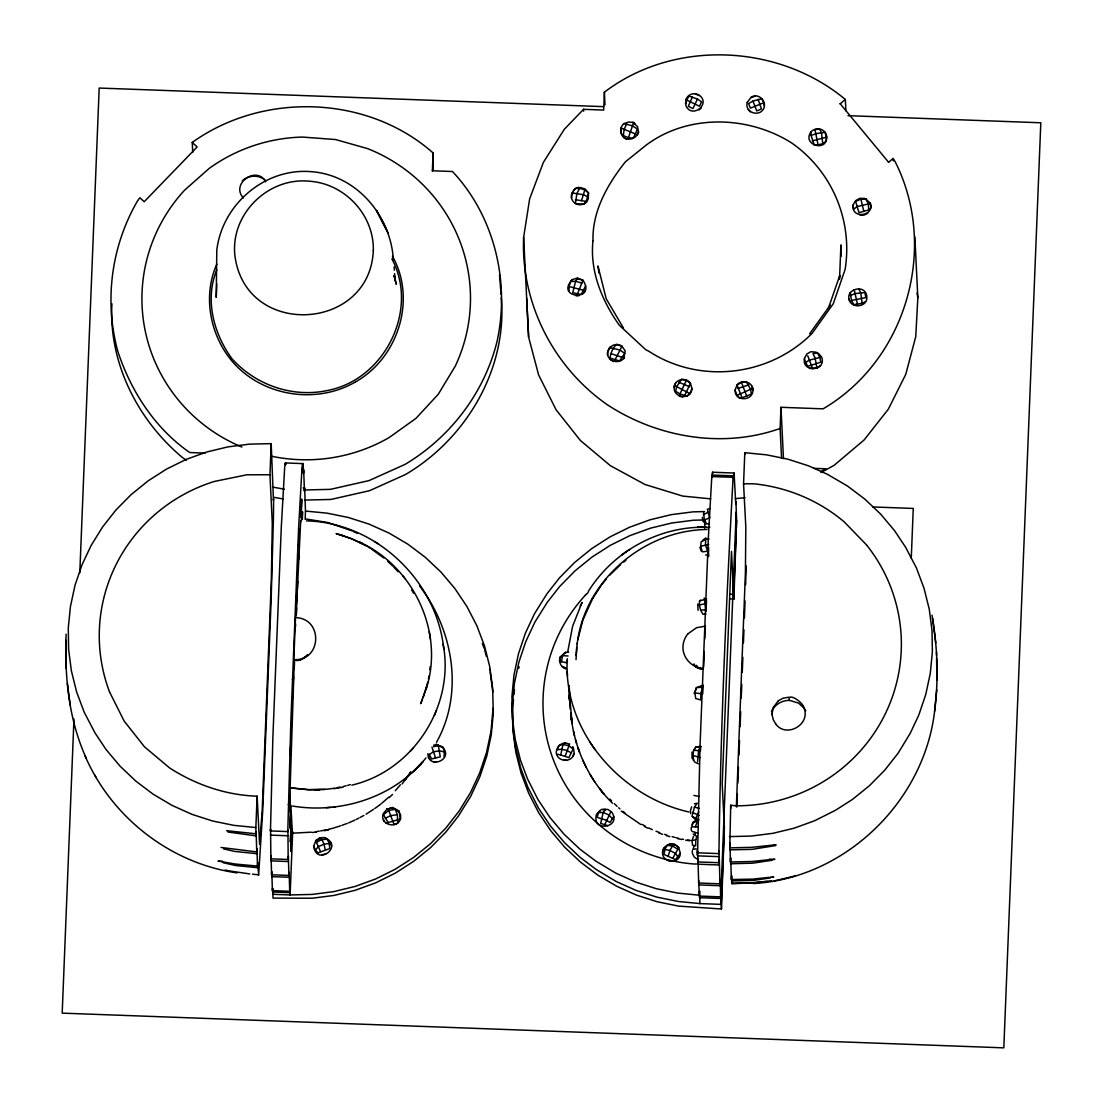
<?xml version="1.0" encoding="UTF-8"?>
<svg xmlns="http://www.w3.org/2000/svg" width="1103" height="1103" viewBox="0 0 1103 1103"><rect width="100%" height="100%" fill="white"/><g stroke="black" fill="none" stroke-linecap="round" stroke-linejoin="round"><path stroke-width="1.5" d="M291.675 833.647L291.027 851.461L291.316 833.551M704.238 597.909L706.058 611.489M288.186 859.485L287.924 829.787L287.786 831.579L270.469 830.931L270.58 829.166L270.869 858.851L288.186 859.485L288.379 856.204L288.889 875.437L271.572 874.803L271.076 855.556L270.869 858.851M270.469 830.931L272.868 737.755L281.293 527.275L284.684 467.217A150.105 2.454 -87.9 0 1 285.498 462.943L302.967 463.618L303.449 473.408L303.67 469.933L302.236 469.878M287.786 831.579L290.861 721.155L298.61 527.91L302.001 467.865A150.063 2.454 -87.9 0 1 302.815 463.577L302.773 466.555L302.967 463.618M705.672 554.947L708.443 555.112L708.622 547.543M293.398 679.338L293.412 676.47L292.709 693.994L293.398 679.338L292.419 679.489M822.783 143.652L821.432 132.429L819.432 128.886L814.979 129.685L818.068 144.893L822.783 143.652L826.078 141.253L826.547 137.199L824.975 132.291L815.958 133.642L811.119 135.531L814.235 145.086L818.068 144.893M569.051 290.751L569.079 286.518L570.651 281.458L572.443 279.542L577.779 278.19L582.949 280.203C597.04 301.946 554.299 298.348 572.443 279.542M730.048 843.271L730.407 861.995L752.48 861.471L769.839 859.609M290.544 810.567L289.937 828.256L290.585 812.042L289.799 810.388M870.515 203.435L856.907 206.633L853.763 209.239L852.895 205.213L855.666 200.608L859.857 198.319L864.904 198.443L870.088 202.828L870.791 206.33M567.163 661.111C564.019 732.502 620.851 796.545 688.851 811.987M291.137 754.962L291.22 749.006M576.028 659.663L576.717 647.282M697.785 851.571L697.772 861.926L719.087 862.711L719.101 850.799L718.922 853.598L697.606 852.812L700.033 745.849L708.402 536.761L711.793 476.593L733.123 477.254L733.137 478.426L734.074 473.049L735.784 504.181L735.949 501.451M704.734 528.199L704.789 524.187M711.807 476.468L711.821 477.64L712.483 472.222L734.074 473.049M290.447 841.768L291.164 824.561L290.282 841.768M576.124 655.513L577.214 643.201M662.572 851.93C661.524 863.015 679.765 865.166 680.344 853.267L678.703 847.807C674.085 841.451 663.055 844.14 662.572 851.93L663.896 848.179M674.181 387.125C673.023 398.224 691.512 400.472 691.967 388.463L690.313 383.003C685.694 376.743 674.746 379.267 674.181 387.125L675.519 383.375M696.999 835.812L695.786 839.714L695.676 845.822L692.532 845.16L692.036 840.61L693.497 836.322M285.456 464.914L285.498 462.943L285.884 463.936M111.941 303.808C108.48 362.722 137.847 420.34 182.615 457.676L186.421 460.144M390.765 808.196L386.808 809.312L383.251 813.656C379.335 824.699 397.08 829.511 400.444 819.102L399.217 811.711L392.089 807.823M746.18 565.922L745.614 584.755M302.36 519.513L302.512 511.792L302.098 519.072M303.215 487.884L304.649 487.94L305.49 511.061L327.164 513.171L348.493 517.514L369.202 524.173L389.028 533.066L407.765 544.11L425.124 557.153L440.91 572.016L454.905 588.561L466.941 606.553L476.868 625.759L484.507 645.958L489.787 666.86L492.655 688.203L493.275 713.572L491.221 735.053L486.754 756.189L479.888 776.691L470.719 796.325L458.407 816.055L445.929 831.979L430.653 847.545L413.708 861.305L395.315 873.121L375.709 882.827L355.138 890.3L333.892 895.443L312.204 898.228L273.006 898.118L272.606 888.177L272.427 890.645L289.744 891.279L289.896 888.825L290.117 894.947L291.688 894.905L312.011 894.423L333.699 891.638L354.959 886.481L375.516 879.022L395.136 869.302L413.515 857.5L430.46 843.74L445.75 828.174L459.165 811.036L470.54 792.519L479.695 772.886L486.561 752.37L491.028 731.248L493.055 708.223M301.229 508.731C300.43 540.635 302.815 475.669 301.229 508.731L300.03 509.076M221.027 847.462L256.737 851.902L256.13 831.634L255.979 833.799L226.584 830.683M289.496 802.019L289.317 811.615L289.965 793.857L289.496 802.019L288.297 804.639M730.393 598.819L733.867 599.219L731.496 551.376L722.203 783.93L724.354 826.892L721.252 904.377L720.893 891.734L720.631 896.863L699.316 896.077L699.578 890.948L699.909 903.591L721.252 904.377L721.472 908.996L678.455 906.087L657.126 901.744L636.403 895.085L616.563 886.178L597.826 875.12L580.454 862.063L564.681 847.187L550.687 830.628L538.65 812.635L528.737 793.402L521.112 773.217L515.832 752.301L512.978 730.944L512.564 709.381L513.515 699.523M272.427 890.645L271.765 871.604L271.572 874.803M289.744 891.279L289.083 872.225L288.889 875.437M698.806 882.648L699.316 896.077M773.644 845.008L751.86 847.338L729.772 847.876L729.979 843.409M745.049 600.956L744.415 617.956M216.753 283.912L216.243 297.396L216.795 250.188C222.172 204.662 264.458 167.973 310.674 171.627C356.49 174.55 391.234 215.981 393.385 260.529M770.776 880.704L771.576 880.732L753.211 882.786L731.744 883.103L731.634 875.561L731.399 879.546L753.17 879.105L768.943 877.368M732.571 882.745L731.937 883.544M222.558 861.25L217.98 861.085L235.532 864.049L257.509 866.089L256.944 848.69L256.737 851.902M255.979 833.799L255.855 827.526L234.07 825.389L212.672 821.018L191.894 814.317L171.985 805.355L153.207 794.229L135.821 781.103L120.02 766.13L106.026 749.489L94.872 732.695L84.159 712.111L76.59 691.871L71.392 670.914L68.62 649.515L68.276 627.938L70.44 606.485L74.99 585.403L81.939 564.957L91.163 545.392L102.593 526.958L116.036 509.903L131.312 494.447L148.229 480.784L166.581 469.051L186.145 459.427L206.633 452.023L227.797 446.908L249.416 444.151L271.2 443.64L273.447 500.404L273.558 498.928A150.063 2.454 -87.9 0 1 273.447 517.61L271.145 600.087L262.735 810.581L258.64 875.024L257.716 862.546L257.509 865.979M400.444 819.102L400.679 815.475L398.252 810.553M706.141 608.429L706.499 600.404M720.631 896.863L720.19 879.587L719.956 883.806L698.64 883.02L697.992 858.355L697.772 861.926M698.64 883.02L698.75 880.291M743.436 642.856L743.946 629.813M86.227 758.188C68.607 719.528 64.539 676.194 66.125 634.184M73.956 719.101L62.195 1013.133L1003.813 1047.85L1040.805 122.778L848 115.663M79.802 572.94L99.187 88.047L603.562 106.646M255.855 827.526L257.109 796.173C225.95 795.208 195.92 784.798 169.738 768.046L144.534 746.869L124.184 721.128L109.514 691.871M257.109 796.173L259.591 844.319L262.169 810.884L271.352 579.792L272.289 523.401L269.959 474.745L271.2 443.64M273.02 889.321L272.813 894.299L290.13 894.947L292.667 831.8M293.825 659.622L295.507 617.652C323.317 618.149 322.007 661.317 293.825 659.622C297.672 662.434 304.855 658.491 307.516 654.603M294.322 660.545L290.13 787.694M296.087 616.219L300.705 520.781L300.774 521.816M292.005 724.561L292.254 718.356M293.067 697.854L293.274 692.725M294.225 669.107L294.515 661.814M296.404 614.509L296.679 607.739M297.465 587.954L297.727 581.267M305.159 519.361L305.49 511.061M432.362 171.075L433.065 152.917C367.561 94.941 263.038 91.659 192.239 142.425L192.735 152.504M433.272 170.096L433.065 152.917M845.891 110.755L845.339 99.463C778.511 43.693 674.016 39.046 604.389 92.197L603.672 110.066L583.57 109.321L564.295 129.313L543.379 162.389L529.633 198.898L523.635 237.379L528.627 337.16L538.595 374.882L556.091 409.778L580.357 440.455L610.414 465.714L644.993 484.507L682.757 496.088L710.635 498.846M693.98 664.213C695.483 665.702 692.574 665.426 693.98 664.213C694.311 667.742 699.619 668.515 702.514 669.287L703.245 668.68M700.915 668.997L700.143 667.536L699.412 668.57L693.442 664.709M697.041 666.391L697.992 668.018L697.041 666.391L696.669 667.356L694.973 665.798M696.558 665.343L696.517 666.364L696.021 665.84M703.673 666.97L704.293 651.501M704.803 638.858L705.3 626.214L705.313 626.959M708.622 556.615L708.664 555.512M719.956 883.806L719.308 859.14L719.087 862.711M720.838 896.008L736.184 512.123M735.963 501.672L736.597 520.492L733.633 594.545L730.172 594.145M721.472 908.996L724.354 826.892M733.867 599.219L736.597 520.492M729.772 847.876L730.71 805.231L737.08 805.866M736.363 806.61L745.421 572.443L745.807 526.958L743.56 483.803L744.801 452.699L766.557 454.836L787.956 459.206L808.733 465.907L827.181 474.193L847.407 485.968L864.78 499.08L880.58 514.039L894.561 530.653L905.715 547.433L916.455 568.017L924.024 588.257L929.25 609.201L932.021 630.585L932.38 652.163L930.243 673.63L925.693 694.725L918.758 715.185L910.209 733.343L898.118 753.184L884.689 770.252L869.412 785.722L852.495 799.399L835.44 810.305L814.565 820.784L794.063 828.201L772.886 833.316L751.267 836.074L729.455 836.598M730.407 861.995L730.641 857.72L731.399 879.546M731.785 883.282L731.813 882.565M737.383 794.132L736.859 806.969M737.824 783.13L738.472 767.109M738.955 755.086L739.534 740.568M740.099 726.656L740.692 711.642M741.244 698.075L741.781 684.494M742.264 672.334L742.857 657.291M781.572 458.283L780.124 428.46L780.965 407.297L823.072 408.841C906.418 360.116 938.612 247.817 895.181 161.741L893.099 158.487L888.522 162.389M772.21 710.139C775.602 704.169 782.317 700.322 789.169 700.391C787.404 691.374 803.853 702.901 803.977 708.002M839.521 279.28L840.927 244.894L840.996 256.503M911.271 558.146L913.256 508.442L872.818 506.953M285.649 462.97L285.567 464.694M694.945 692.905L695.703 698.502L700.722 699.978L700.86 693.318L703.149 685.639L702.721 693.911L694.945 692.905L696.393 687.665L703.204 685.128M697.606 852.812L697.675 851.516M304.649 487.94L304.442 491.235L303.67 469.933M729.855 849.848L751.956 849.365L775.781 845.546M696.986 854.963L697.33 848.593M298.623 559.455L298.941 553.596M624.505 357.082C620.975 364.087 609.49 362.584 607.615 355.056C606.402 347.362 615.557 341.351 621.995 346.301L625.208 350.892L623.76 358.599M914.856 236.842L917.834 297.741L915.766 336.608L905.784 374.275L888.315 409.213L864.076 440L834.033 465.383L821.046 472.484M706.003 614.013L702.997 614.274L700.667 610.235L699.316 605.023L699.536 600.956L700.515 600.101M753.184 883.558C843.685 878.608 922.163 803.715 934.2 714.399C938.763 681.489 937.729 647.861 931.98 615.157M324.544 837.756C344.66 845.546 316.658 867.206 313.679 846.194L315.761 840.872L320.656 838.239M752.935 390.035C753.197 401.134 734.722 402.03 735.094 390.048L737.176 384.726C742.209 378.784 753.004 382.121 752.935 390.035L751.901 386.202M839.604 277.997L839.769 275.433L828.45 308.137M444.082 756.63L444.412 751.943L443.227 747.476L436.347 744.36L433.686 745.242M708.567 554.395L708.443 555.112M620.81 132.953L620.948 128.003L635.562 133.959L637.258 128.858L632.171 125.714L623.926 123.619C618.356 128.169 620.52 138.206 627.841 139.35M691.967 388.463L689.844 393.661L687.114 396.101L679.972 393.964L675.67 391.317L676.58 386.836L681.557 379.239L686.287 380.397L690.478 383.292L684.618 395.66M772.086 713.613L773.341 707.409M708.498 551.183L702.363 551.845L700.708 546.288L701.136 541.876L705.244 539.56L708.995 538.967M513.998 694.545L514.467 689.554M934.558 711.366L936.75 689.609M429.867 669.769L430.17 666.653M301.174 520.354L301.505 519.058M572.567 746.703L573.105 749.006L568.9 757.637L560.682 755.017L562.999 744.47L565.177 742.664M709.436 523.58L706.609 523.98L704.279 519.348L703.562 512.137M694.407 803.797L697.261 803.205L694.449 807.12L691.995 816.385L699.054 819.805M567.755 651.625L572.609 626.283L581.832 602.927M733.123 477.254C726.174 602.569 720.659 728.09 718.922 853.598M290.379 804.776L290.227 805.645L290.144 787.721M579.585 188.337L576.897 193.521L575.435 203.655L583.873 204.193L586.244 201.408L588.616 193.08L584.838 189.826L579.585 188.337L575.187 188.461L572.057 192.928C569.631 198.788 573.67 204.22 579.682 204.8L583.459 204.262L586.589 202.221L588.326 198.747L588.423 192.818L585.073 188.999L580.716 187.607C574.194 186.214 571.768 192.956 571.478 198.113M693.759 760.036L692.877 755.472L693.649 750.274L696.076 746.91L700.791 746.566L696.076 746.91L694.187 749.626M577.186 643.807C584.673 580.509 643.931 530.185 707.064 529.481M567.369 658.67L566.308 662.724L561.551 661.703L562.516 655.651L565.425 652.342L568.624 652.204M386.808 809.312L392.53 807.396L399.231 811.146M428.419 679.076L428.984 675.974M692.022 752.053L692.064 758.326M565.425 652.342L560.241 657.057L559.469 661.221L561.551 661.703M577.82 639.754L582.839 620.134L592.752 598.281M697.799 603.92L698.034 610.317M680.344 853.267L675.436 859.623L663.965 854.425L664.861 849.42L667.163 845.394L669.935 843.823L674.636 844.374L678.828 847.49L672.885 858.079M518.796 668.294L519.113 666.777M572.871 756.175L574.208 753.073L573.326 747.365M292.557 833.179L311.184 832.172M427.771 682.164L423.166 697.579M621.913 346.342L614.881 360.157L613.558 361.55L609.959 359.261C610.124 353.829 612.565 348.3 616.425 344.453L621.995 346.301M685.432 103.53L688.713 96.03L697.496 99.036L701.549 101.876L699.454 106.246L686.356 99.849M620.603 132.718L623.333 135.738L628.476 137.585L633.646 122.502L628.71 122.047L623.926 123.619M607.918 825.692L600.68 823.403L603.189 812.497L605.671 809.354L601.19 809.533L598.474 812.635L597.206 817.392L606.457 820.287L610.042 822.521L613.709 816.647M584.838 189.826L581.515 200.691L575.394 199.684M444.412 751.943L439.752 750.826L433.796 751.695L429.301 754.452L428.433 757.623L430.57 759.939M289.951 823.583L289.91 825.044M565.232 756.134L569.658 743.753M695.414 666.598L695.497 665.812M426.654 687.39L420.657 703.686L422.38 699.702M426.02 689.485C444.923 632.584 413.377 566.032 359.054 541.918L363.149 543.931L351.788 538.733L336.098 533.604L343.929 535.893M668.225 856.052L669.935 850.482L672.416 845.946L674.636 844.374M691.664 806.858L690.381 810.843L690.685 813.738M216.836 269.821C204.524 299.368 213.61 333.451 231.823 358.558C256.089 385.581 293.936 398.473 329.494 390.048C385.319 378.108 419.112 309.516 391.855 258.874M679.972 393.964L686.287 380.397M577.779 278.19L575.573 281.279L572.774 292.612L577.531 293.853L582.949 280.203L576.056 278.342M695.814 820.26L693.015 822.397L691.719 826.919L695.373 826.767L697.358 821.377L693.015 822.397L692.174 824.63M351.885 785.115C412.715 771.025 454.533 706.582 443.337 645.324C434.665 578.51 374.234 522.408 306.496 520.878M577.531 293.853L581.24 294.404L585.652 285.98M604.706 824.81L610.731 811.946M694.035 846.428L692.905 849.351L695.855 848.841M637.313 135.021L638.54 131.988L637.465 126.5L632.791 122.281M773.41 707.257L778.304 700.846M434.361 715.475L436.443 710.387M610.483 346.687L607.67 351.94L607.615 355.056M626.518 123.936L624.05 129.906L623.333 135.738L624.215 137.889C629.689 141.143 636.9 138.068 638.54 131.988M694.09 693.635L696.393 687.665L703.025 687.183M695.717 818.757L698.695 811.987M697.496 99.036L692.905 108.59L688.327 106.26L692.422 96.899M216.877 264.031C202.869 295.108 209.598 333.189 230.665 359.468L230.844 359.73C260.322 395.922 315.279 405.284 355.428 381.941M582.067 602.445L580.233 606.209M609.862 357.965L619.528 360.971L624.698 353.332L619.886 349.996L609.449 347.583M771.452 711.6L772.169 710.222M436.498 742.278C464.198 693.125 453.154 629.634 419.678 586.107M592.504 598.708L601.314 585.279M635.562 133.959L632.998 138.206L628.476 137.585M573.974 754.107C571.492 762.78 558.421 762.049 556.367 753.68C555.402 747.407 562.13 740.761 568.335 743.808M560.696 656.657C557.994 661.345 560.848 667.412 565.839 668.969M694.463 665.261L695.207 666.322M588.257 591.539C612.358 552.589 656.947 527.206 702.859 527.22L697.441 527.358L702.859 527.22M405.104 780.207L410.799 772.155L402.112 783.985M408.055 776.167L410.854 772.086M809.588 333.837L830.201 305.173M404.374 779.89L405.284 778.677M602.141 584.218L606.347 578.978M425.979 757.913C394.833 797.055 341.31 814.124 292.653 806.059M400.403 784.798L395.301 790.686M320.518 851.544L315.596 840.555L320.022 837.756L324.806 837.563L327.315 839.328L329.232 843.492L329.769 848.552L317.967 852.895L315.444 850.068L318.326 846.649L323.992 844.181L329.232 843.492L331.438 844.236M609.945 574.953L620.617 564.639M687.982 633.784L696.586 627.676L705.244 626.201M410.316 751.24L413.129 748.261M599.894 810.788L596.544 814.221C590.905 832.848 622.63 827.87 611.655 811.96L607.822 809.437L602.707 809.533M582.287 294.225L584.618 291.868M866.6 199.147L860.891 199.147L855.611 201.408L859.016 212.658L868.764 209.901L870.943 207.778M411.336 773.313L419.898 764.93L413.377 771.369M389.18 797.634L392.53 794.45M699.068 109.983L701.301 107.887M388.78 797.138L381.996 803.081M585.5 594.875L588.064 592.614M379.156 805.369L381.045 803.853M840.114 103.889L845.339 99.463M623.746 562.02L625.884 560.338M702.583 540.332L705.796 537.933L705.451 545.103L708.457 553.472M355.483 381.9C398.197 358.006 416.81 299.285 392.42 256.213M625.98 551.9L621.982 554.795L622.575 554.368M778.318 700.832L782.716 698.309L788.783 697.179M374.91 808.416L378.508 805.852M306.207 656.12L303.077 658.312L305.352 657.098M628.862 549.956L629.482 549.528L625.373 552.327M373.696 809.244L366.113 814.193M809.492 368.485L816.84 367.906L820.453 365.589M735.094 390.048L736.928 395.398L752.866 388.284M560.241 657.057L562.516 655.651L568.086 655.968M242.302 180.768C248.506 175.129 258.585 174.55 265.051 179.982M805.507 362.446L809.326 360.157L819.901 357.413L820.784 362.239L807.575 366.348L804.432 359.178M752.935 101.076L748.592 103.613L750.398 108.135L763.841 102.717L761.773 98.718L752.935 101.076L756.768 110.948L761.47 108.949L758.119 99.325M741.478 382.424L737.038 385.002L742.057 397.783L751.267 394.102L750.757 389.566L746.221 381.624L741.478 382.424L746.855 396.432M363.866 815.448L360.074 817.488M820.839 471.615L825.995 468.789L813.504 468.334M703.287 514.784L708.126 512.247L707.409 509.214L710.111 508.621M316.327 842.375L321.924 839.48L327.315 839.328M356.255 819.432L358.806 818.136M850.192 292.392L851.516 300.512L853.791 304.649L862.16 303.339L865.552 301.629M867.771 213.279L864.076 215.071L860.106 215.319M354.987 820.053L348.52 822.907M397.356 814.745L395.274 809.312L388.739 810.429L383.61 814.593L385.388 818.192L390.848 815.6L397.356 814.745L397.783 823.045L394.033 824.506L388.739 810.429L386.919 808.651M400.541 818.964L386.119 823.224M737.852 388.504L748.813 384.878M850.289 295.604L855.032 293.605L864.821 292.571L865.896 297.548L851.516 300.512M298.913 660.27L299.975 659.842L298.761 660.283M699.536 600.956L706.582 598.901M347.211 823.403L341.944 825.347M826.547 137.199L812.346 140.839M436.347 744.36L438.374 745.669L440.276 756.865L431.659 758.947L429.301 754.452M564.474 653.238L566.225 652.659M340.634 825.816L332.679 828.298A219.814 215.926 -2.8 0 1 328.666 829.249M751.24 97.505L755.458 96.113M780.124 428.46C723.016 448.783 657.678 437.698 607.436 404.815C553.541 367.464 520.657 303.104 523.635 237.379M347.542 785.433L350.327 784.633M662.779 849.986L664.861 849.42L669.935 850.482L675.408 853.364L678.152 856.99M343.323 786.494L346.135 785.777M700.708 546.288L708.733 544.441M699.316 605.023L706.347 603.424M692.036 840.61L695.786 839.714M774.003 880.939L795.042 875.961M322.131 854.701L325.84 853.887M433.548 746.703L438.374 745.669L443.227 747.476M707.326 527.689L709.918 527.179M337.27 787.611L340.207 787.087M342.978 787.197L333.809 788.686M772.583 860.175L752.563 863.194L730.489 863.746M319.263 831.152L315.816 831.731M770.404 877.905L753.211 880.428L731.51 880.939M334.664 788.204L325.771 789.362M433.92 762.021L436.623 761.649M761.718 882.179L766.902 881.462M773.81 844.995L775.974 844.705M761.621 882.193L731.923 883.82M312.356 832.475L316.299 831.993M700.667 610.235L706.099 609.614M333.23 807.065L335.298 806.831M735.26 498.666L745.104 497.674M742.057 397.783L739.437 398.031L736.928 395.398M325.288 789.183L308.192 789.61L290.241 787.873L309.074 789.789L324.392 789.583M326.309 807.686L330.817 807.327M693.649 750.274L700.488 750.771L700.708 746.69L698.709 750.026L697.579 761.704M570.651 281.458L575.573 281.279L581.888 283.085M576.111 295.866L578.799 295.783M598.474 812.635L603.189 812.497L608.856 814.952L612.413 818.771M304.138 489.994L330.514 489.346L369.078 480.577L405.063 464.391C450.162 437.408 483.955 393.344 496.86 342.233C510.262 282.506 494.709 216.436 452.451 171.517L432.348 170.772M304.621 500.086L330.997 499.438L369.574 490.67L405.546 474.483C466.362 438.718 507.518 368.747 501.272 297.548M704.61 511.571L693.015 511.861L671.327 514.632L650.081 519.789L629.523 527.248L609.918 536.94L591.539 548.742L574.608 562.489L559.331 578.027L546.867 593.938L534.528 613.668L525.345 633.287L518.479 653.789L513.998 674.898L511.93 696.393L512.343 717.943L515.198 739.313L520.478 760.229L527.551 778.966L538.016 799.647L550.052 817.64L564.047 834.185L579.82 849.076L595.951 861.209L615.929 873.19L635.769 882.097L656.492 888.756L677.821 893.099L699.523 895.222M703.369 519.996L693.415 520.23L671.741 523.015L650.494 528.158L629.937 535.617L610.331 545.323L591.953 557.112L575.021 570.858L559.745 586.41L547.281 602.307L534.941 622.037L525.759 641.656L518.893 662.158L514.412 683.281L512.33 704.762L512.757 726.325L515.611 747.696L520.878 768.598L527.951 787.349L538.429 808.016L550.452 826.023L564.446 842.568L580.233 857.458L596.351 869.578L616.343 881.573L636.183 890.466L656.892 897.125L678.235 901.468L699.936 903.591M697.537 863.952L694.38 864.021A164.195 161.286 -2.8 0 1 554.575 762.904A164.195 161.286 -2.8 0 1 585.569 594.944M319.622 789.803L314.782 789.872L318.629 789.831M743.56 483.803L753.79 483.803A164.733 161.824 -2.8 0 1 844.222 521.884L867.123 545.53M706.03 527.206L701.729 527.22L707.175 527.234M269.959 474.745L246.907 474.786L214.313 481.459A164.664 161.755 -2.8 0 0 104.495 595.358A164.099 161.19 -2.8 0 0 109.528 691.871M772.348 877.106L773.768 877.106L770.39 876.982M773.506 859.347L774.899 859.347L769.411 859.154M205.144 453.099L189.744 452.533C155.013 428.433 130.926 391.275 117.856 351.457C103.999 300.967 111.251 246.093 137.572 200.843L139.902 197.74L144.19 201.739L197.12 146.975L192.239 142.425M711.986 475.048L733.302 475.834M302.139 468.375L303.573 468.43M270.456 835.123L287.773 835.757M697.647 855.859L718.963 856.645M719.17 864.973L697.854 864.187M270.952 860.878L288.269 861.526M698.723 884.909L720.038 885.695M271.655 876.623L288.972 877.257M699.399 897.677L720.728 898.462M272.524 891.996L289.841 892.63M703.149 668.335C692.022 668.004 682.343 657.746 682.991 646.551A21.481 21.095 -2.8 0 1 684.15 640.471L684.88 638.651A21.481 21.095 -2.8 0 1 687.969 633.798M789.334 700.322L798.696 703.149L804.57 708.746M306.055 519.003L327.756 522.505L351.926 530.833M257.606 867.689L235.697 865.552L223.151 862.725M256.834 853.681L234.746 851.433L223.592 848.869M249.747 873.921L229.148 870.887M252.532 874.196L258.695 874.817M436.085 744.746L438.043 744.952M667.163 845.394L672.416 845.946L677.821 849.255M256.048 835.853L227.963 832.034M572.374 193.011L583.528 194.707L588.064 196.982M712.483 472.222L712.993 473.201M687.583 840.003L690.216 840.334M685.68 840.196L689.692 840.789M581.515 200.691L586.244 201.408M569.079 286.518L583.942 290.406M273.089 487.181L284.45 489.18M273.585 497.274L283.319 498.983M693.87 795.442L699.33 796.435M695.373 826.767L698.392 827.333M682.357 839.162L683.529 839.397M237.09 872.887C170.51 863.47 111.348 817.295 84.945 755.624M564.198 759.898L566.804 760.436M677.738 838.666L681.695 839.493M225.15 870.005L227.811 870.598M692.877 755.472L700.226 757.554M557.387 754.259L560.682 755.017M679.186 396.156L682.826 397.039M675.946 837.66L678.497 838.294M691.926 831.331L697.841 833.234M694.449 807.12L699.385 808.389M704.307 521.03L702.832 520.63L702.308 517.307M672.127 836.653L674.664 837.342M678.855 382.3L689.54 386.726M667.536 860.037L671.175 861.112M666.391 835.605L669.921 836.653M698.337 820.37L695.248 819.432L692.684 817.006M610.938 353.608L622.616 357.482M664.613 834.337L667.094 835.164M339.917 534.665L352.009 538.94L366.968 546.302M658.836 832.972L662.6 834.337M656.009 831.207L659.663 832.6M695.18 93.893L699.302 95.589M692.436 812.484L699.137 815.393M562.213 666.405L565.77 667.908M652.3 829.663L648.895 828.008M698.351 763.8L695.111 762.311L692.974 759.705M353.318 531.439L357.441 533.411M644.317 826.423L647.875 828.215M642.029 824.355L645.434 826.23M640.829 824.52L621.265 811.119M571.519 753.115L566.928 750.398L561.262 749.295L557.387 749.737L558.835 745.463L562.999 744.47L568.569 745.614L573.105 749.006M368.154 547.005L370.525 548.425M775.809 724.051C786.26 738.472 810.843 724.492 804.018 708.126M378.756 544.193L374.62 541.573M698.571 859.899L694.366 857.252L692.339 853.267L692.312 850.551M371.67 549.184L383.789 557.966M674.402 385.402L689.844 393.661M622.905 811.312L624.932 812.897M693.236 833.978L695.524 835.798L694.849 832.475M618.673 807.768L619.941 808.871M633.632 122.557L634.942 123.701M387.842 561.468L392.682 566.004M320.022 837.756L321.924 839.48L323.992 844.181L325.302 849.861M614.33 803.66L617.087 806.321M612.496 803.232C588.864 780.152 574.373 748.427 571.023 715.682L571.961 722.823M393.606 566.942L398.086 571.712M609.931 799.068L611.655 800.93M748.275 109.624L750.343 111.872M441.545 746.4C455.677 758.395 428.584 770.776 427.867 753.625M840.1 103.641L888.508 162.155M601.59 791.168L604.099 794.174M402.967 576.014L405.339 578.978M775.809 724.051L773.244 719.721L772.114 714.813M705.175 523.842L702.832 520.63L709.836 517.734L708.126 512.247M595.137 749.819L589.815 742.029M695.993 666.35L696.669 667.356M385.388 818.192L388.173 822.424M592.545 778.456L594.669 781.724M265.671 181.83C256.82 165.05 230.1 183.787 243.405 197.947M590.16 774.54L592.173 777.877M411.681 590.008L413.57 593.18M623.526 328.142L606.223 298.83L597.964 265.975L598.97 273.006M315.444 850.068L313.679 846.194M819.901 357.413L817.475 353.084L812.98 353.567L815.158 358.172L816.84 367.906M805.245 709.78L805.783 710.787M858.727 288.945L860.698 292.667L862.16 303.339M870.088 202.828C875.658 215.609 851.654 219.952 852.922 205.31M386.753 230.293L376.495 210.425L388.049 232.926M865.703 198.747L868.282 203.779L868.764 209.901M849.076 299.023C850.923 309.35 867.523 307.185 866.875 297.176C866.213 282.671 843.175 289.386 849.986 301.684M94.83 775.037L96.044 777.477M586.41 767.702L582.742 760.008M383.444 819.887L384.078 821.183M812.732 368.871L807.741 355.759M330.486 842.347L331.52 846.18M431.935 747.048L435.437 757.637M482.328 643.504L484.107 648.206M860.891 199.147L863.883 211.555M699.922 547.171L701.108 550.99M575.476 739.548L576.552 743.27M489.594 669.19L489.98 670.665M484.7 649.764L486.326 656.244M857.527 304.304L854.177 289.799M573.477 731.234L574.511 735.798M394.157 275.64L395.274 280.534L394.584 273.641M301.119 512.481L301.326 513.391M429.26 631.812L430.446 639.257M571.257 717.819L570.651 713.131L572.154 723.334L569.41 694.325M292.419 832.848L290.93 806.845M763.841 102.717L764.434 106.439M917.089 292.929L917.834 297.741M571.533 719.514L571.657 720.356L571.133 716.523M744.828 452.699L745.035 454.229M443.847 649.074L443.185 644.249M935.758 642.952L932.531 618.176M490.173 672.182L492.834 692.022M67.393 683.543L70.234 705.258M570.734 712.69L571.326 718.191L570.871 713.972M569.768 702.79L570.251 709.284M499.562 274.909L501.024 294.308M569.782 701.067L569.837 702.018L569.548 698.034M569.506 697.22L569.617 699.109L569.203 685.597L569.672 700.97L569.451 695.262M394.143 266.912L394.35 270.249M691.154 827.746L691.305 830.297M567.232 671.313L567.48 675.794M526.614 298.279L528.627 337.16M893.099 158.487L893.223 160.928M780.965 407.297L783.475 458.627M604.389 92.197L604.995 104.813M583.57 109.321L583.666 111.169M810.953 131.933L811.119 135.531M290.847 804.969L290.93 806.817M569.672 700.97L569.479 696.2M569.231 689.444L569.189 686.383M65.739 640.278L66.18 668.335M936.502 652.19L936.557 655.292M936.599 658.394L936.93 680.33M772.086 713.158L772.1 714.758M295.563 623.871L295.576 626.504M730.71 805.231L730.724 808.471M867.055 545.585A164.195 161.286 -2.8 0 1 884.551 715.337A164.195 161.286 -2.8 0 1 737.08 805.783M324.64 830.132A219.814 215.926 -2.8 0 1 320.601 830.931M272 456.325A164.25 161.341 -2.8 0 0 389.111 437.574L415.969 418.368L438.305 394.212L455.277 366.113A164.099 161.19 -2.8 0 0 467.989 270.263A164.664 161.755 -2.8 0 0 367.589 148.615L335.615 139.557L302.443 137.062A164.733 161.824 -2.8 0 0 209.239 168.373L184.518 190.254A164.25 161.341 -2.8 0 0 241.902 447.046M298.651 544.827L298.651 546.468L299.327 528.916L298.651 544.827M291.027 738.017L290.323 755.224L291.027 738.017M296.914 590.698L296.224 607.036L296.9 589.223L296.914 590.698M592.987 240.744C589.664 271.09 601.948 300.816 619.321 325.247L645.627 349.623L648.619 351.126C699.564 384.547 769.136 376.537 812.084 333.382L833.275 303.739L845.105 269.49C852.909 220.738 832.296 171.42 791.789 143.032C748.206 115.401 687.693 113.761 645.806 145.389L625.332 161.893C607.574 184.284 592.173 211.197 592.987 240.744M804.501 358.406C801.247 372.511 826.492 371.808 821.763 357.289L818.702 353.622L815.999 352.174L810.912 351.692L806.886 353.925L804.501 358.406M826.588 136.138C828.188 152.903 801.178 145.031 811.132 131.726C815.999 126.528 825.692 128.693 826.588 136.138M686.066 99.284L685.928 105.791C692.077 119.207 711.049 103.875 699.399 95.327C694.752 92.045 688.107 93.948 686.066 99.284M373.324 250.298C370.305 329.88 250.546 338.607 235.684 260.556C227.19 217.415 266.402 176.673 309.653 181.25C344.798 183.636 374.096 214.933 373.324 250.298M747.241 102.414C744.318 112.175 759.016 117.594 763.69 108.659C767.136 101.242 758.45 92.376 751.102 97.243L747.241 102.414M421.043 763.593L417.913 766.985L423 761.484L421.043 763.593M328.57 829.69L324.489 830.6L328.432 829.732M599.591 788.576L601.99 791.651L599.591 788.576M578.234 748.454L577.972 747.724L579.53 752.108L578.234 748.454M396.156 284.009L394.254 275.778L396.156 284.009"/></g></svg>
